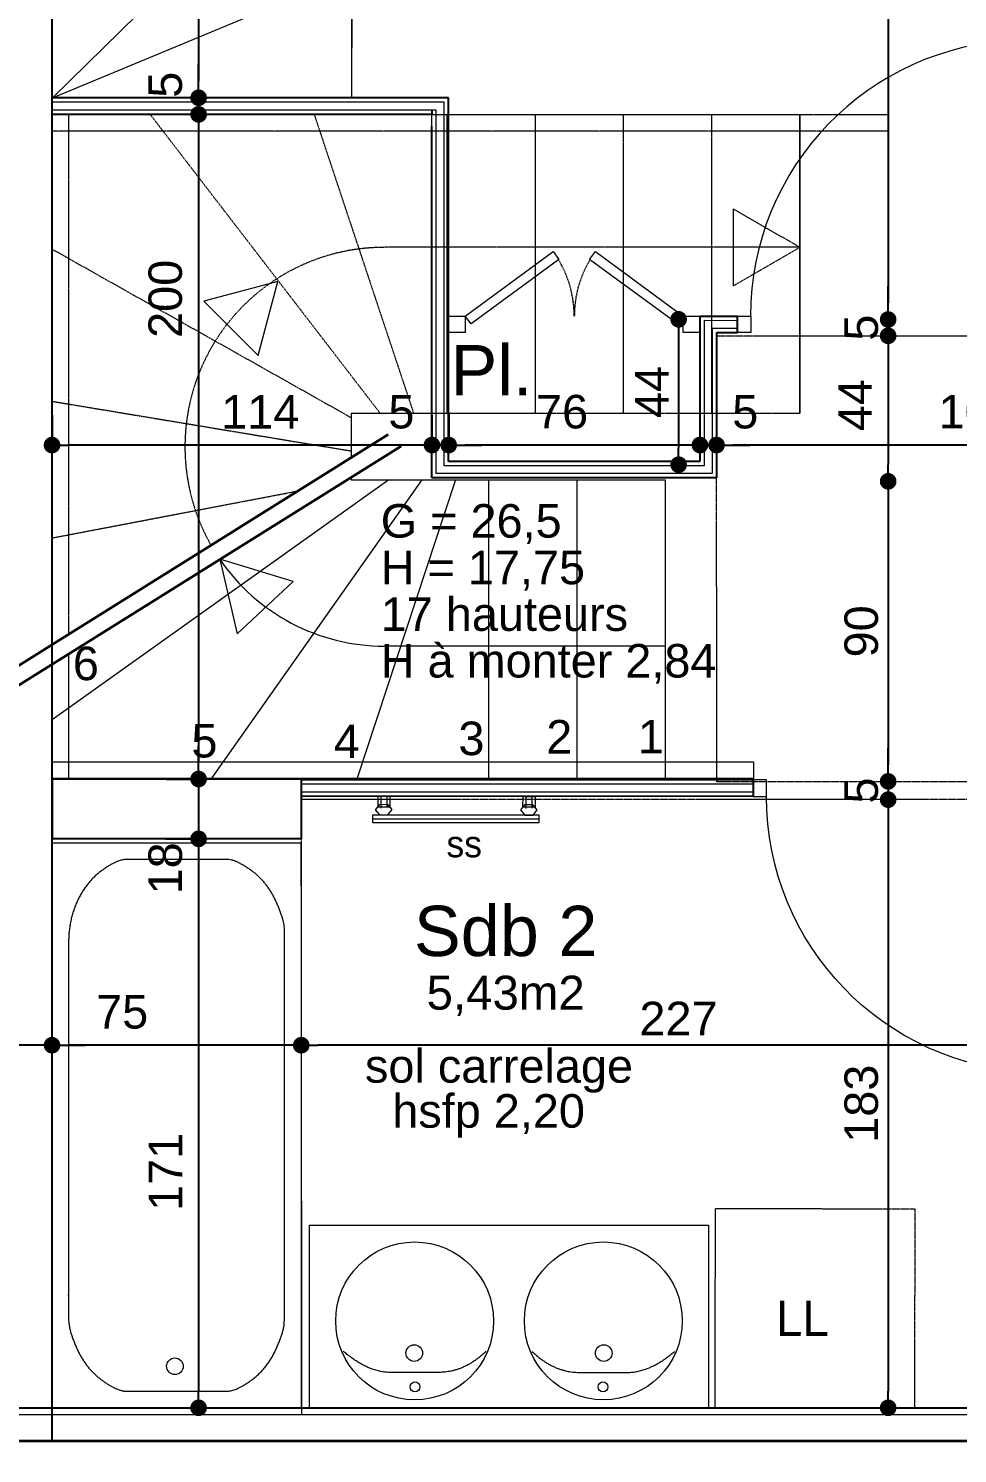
# Model space of a CAD drawing. Header units: centimetres. Extents: x 16433 to 114398, y -50094 to -12305.
# Drawn here: x 49904.2 to 50183.7, y -32035.8 to -31607 of the extents above; entities that cross this region are included whole.
import ezdxf

# ---------------------------------------------------------------- set-up
doc = ezdxf.new("R2010")
doc.units = ezdxf.units.CM
doc.header["$LTSCALE"] = 0.5
for name, pattern in [('Style de ligne -1', [0.41664, 0.20828, -0.20836]), ('Style de ligne -2', [0.694425, 0.48607, -0.208355]), ('Style de ligne -5', [0.20828, 0.069425, -0.138855])]:
    doc.linetypes.add(name, pattern=pattern)
doc.layers.get('0').update_dxf_attribs({"linetype": 'CONTINUOUS'})
doc.layers.get('DEFPOINTS').update_dxf_attribs({"linetype": 'CONTINUOUS'})
doc.layers.add('3-BAT C-Niveau-3', color=7, linetype='CONTINUOUS')
doc.styles.add('Futura Book', font='')
doc.styles.add('Geneva', font='')
doc.styles.add('Helvetica', font='')
doc.styles.get('Futura Book').set_extended_font_data('Futura Book')
doc.styles.get('Geneva').set_extended_font_data('Geneva')
doc.styles.get('Helvetica').set_extended_font_data('Helvetica')
doc.dimstyles.new('IS', dxfattribs={"dimtxt": 10.08724, "dimasz": 5.007446, "dimexe": 2, "dimexo": 10, "dimgap": 3, "dimtad": 1, "dimdec": 1, "dimtxsty": 'Helvetica', "dimblk": 'DOT', "dimblk1": 'DOT', "dimblk2": 'DOT', "dimcen": 0, "dimdle": 10, "dimazin": 0, "dimtfac": 0.8, "dimtdec": 1, "dimtix": 1, "dimtmove": 0, "dimatfit": 0, "dimldrblk": 'VW_FILLEDARROW-1', "dimfxl": 10, "dimfxlon": 1, "dimfrac": 2, "dimtolj": 1, "dimarcsym": 0})

# ---------------------------------------------------------------- blocks, each defined once
blk = doc.blocks.new('Baignoire 175x75')
at = {"color": 7, "linetype": 'Continuous', "lineweight": 18, "flags": 128}
blk.add_lwpolyline([(0, 0), (170, 0), (170, -75), (0, -75)], close=True, dxfattribs=at)
at = {"color": 7, "linetype": 'Continuous', "lineweight": 18}
blk.add_ellipse((12.5, -37), major_axis=(2.5, 0), ratio=1, dxfattribs=at)
blk.add_open_spline([(140.1, -5), (146.77, -5), (152.55, -7.67), (158.33, -10.35), (161.66, -14.98), (165, -19.6), (165, -22.28), (165, -29.89), (165, -37.5), (165, -45.11), (165, -52.72), (165, -55.4), (161.66, -60.02), (158.33, -64.65), (152.55, -67.33), (146.77, -70), (143.44, -70), (114.22, -70), (85, -70), (55.78, -70), (26.56, -70), (23.23, -70), (17.45, -67.33), (11.67, -64.65), (8.34, -60.02), (5, -55.4), (5, -52.72), (5, -45.11), (5, -37.5), (5, -29.89), (5, -22.28), (5, -19.6), (8.34, -14.98), (11.67, -10.35), (17.45, -7.67), (23.23, -5), (26.56, -5), (83.33, -5), (140.1, -5)], degree=2, knots=[0, 0, 0, 0.017264, 0.017264, 0.034528, 0.034528, 0.051791, 0.051791, 0.100954, 0.100954, 0.150116, 0.150116, 0.16738, 0.16738, 0.184644, 0.184644, 0.201908, 0.201908, 0.353112, 0.353112, 0.504316, 0.504316, 0.52158, 0.52158, 0.538843, 0.538843, 0.556107, 0.556107, 0.60527, 0.60527, 0.654432, 0.654432, 0.671696, 0.671696, 0.68896, 0.68896, 0.706224, 0.706224, 1, 1, 1], dxfattribs=at)
blk = doc.blocks.new('Sol carrelage')
at = {"color": 7, "insert": (0, -0.78), "char_height": 10.0872, "width": 104.0427, "attachment_point": 2, "line_spacing_factor": 0.834288, "style": 'Helvetica'}
blk.add_mtext('\\pt41.872,83.623;sol carrelage', dxfattribs=at)
blk = doc.blocks.new('hsfp 2.20')
at = {"color": 7, "insert": (0, -0.78), "char_height": 10.0872, "attachment_point": 2, "line_spacing_factor": 0.834288, "style": 'Helvetica'}
blk.add_mtext('\\pt41.872;hsfp 2,20', dxfattribs=at)
blk = doc.blocks.new('Groupe-9-1')
at = {"color": 7, "linetype": 'Continuous', "lineweight": 35}
for p, q in [((17172.45, -46216.26), (17273.74, -46325.9)), ((17271.07, -46330.37), (17170.72, -46221.75))]:
    blk.add_line(p, q, dxfattribs=at)
at = {"color": 7, "linetype": 'Style de ligne -5', "lineweight": 5}
for p, q in [((17309.77, -46216.14), (17276.69, -46314.01)), ((17264.76, -46224.67), (17266.83, -46315.87)), ((17224.35, -46232.32), (17252.02, -46302.39)), ((17279.54, -46322.43), (17355.08, -46237.63)), ((17364.26, -46286.11), (17281.4, -46332.28)), ((17352.15, -46437.12), (17328.89, -46314.3)), ((17283.27, -46342.14), (17371.7, -46325.4)), ((17376.64, -46351.47), (17288.21, -46368.21)), ((17293.14, -46394.28), (17381.57, -46377.54)), ((17386.51, -46403.6), (17298.08, -46420.35)), ((17303.02, -46446.42), (17391.45, -46429.67))]:
    blk.add_line(p, q, dxfattribs=at)
at = {"color": 7, "linetype": 'Continuous', "lineweight": 5}
for p, q in [((17260.36, -46328.64), (17170.6, -46242.5)), ((17161.99, -46292.89), (17262.22, -46338.49)), ((17264.09, -46348.35), (17170.14, -46335.92)), ((17226.71, -46419.65), (17210.98, -46336.63)), ((17177.53, -46374.96), (17265.96, -46358.21)), ((17270.9, -46384.28), (17182.47, -46401.03))]:
    blk.add_line(p, q, dxfattribs=at)
at = {"color": 7, "linetype": 'Style de ligne -5', "lineweight": 5, "flags": 128}
for points in [[(17192.81, -46238.29), (17349.58, -46208.6), (17391.45, -46429.67), (17303.02, -46446.42), (17277.9, -46313.78), (17264.83, -46316.25)], [(17192.81, -46238.29), (17349.58, -46208.6), (17350.51, -46213.52), (17196.81, -46242.62)]]:
    blk.add_lwpolyline(points, dxfattribs=at)
for points in [[(17391.47, -46456.64), (17344.67, -46209.53), (17349.58, -46208.6), (17396.38, -46455.71)], [(17359.77, -46415.32), (17337.08, -46419.62), (17352.15, -46437.12)]]:
    blk.add_lwpolyline(points, close=True, dxfattribs=at)
at = {"color": 7, "linetype": 'Continuous', "lineweight": 5, "flags": 128}
for points in [[(17259.04, -46317.35), (17258.25, -46317.5), (17275.83, -46410.35), (17187.4, -46427.1), (17153.07, -46245.82), (17187.01, -46239.39)], [(17191.01, -46243.72), (17154, -46250.73), (17153.07, -46245.82), (17187.01, -46239.39)]]:
    blk.add_lwpolyline(points, dxfattribs=at)
for points in [[(17158.19, -46244.89), (17197.45, -46452.21), (17192.54, -46453.14), (17153.28, -46245.82)], [(17206.33, -46292.47), (17225, -46306.07), (17227.44, -46283.1)]]:
    blk.add_lwpolyline(points, close=True, dxfattribs=at)
at = {"color": 7, "linetype": 'Style de ligne -5', "lineweight": 5}
blk.add_arc((17269.93, -46325.46), 60, 10.7236, 130.3529, dxfattribs=at)
at = {"color": 7, "linetype": 'Continuous', "lineweight": 5}
blk.add_arc((17269.93, -46325.46), 60, 135.087, 190.7236, dxfattribs=at)
blk = doc.blocks.new('PORTE 83_204')
at = {"color": 7, "linetype": 'Continuous', "lineweight": 13, "flags": 128}
for points in [[(38.5, 2.5), (38.5, 85.5), (42.5, 85.5), (42.5, 2.5)], [(-45.5, 2.5), (-41.5, 2.5), (-41.5, -2.5), (-45.5, -2.5)], [(41.5, 2.5), (45.5, 2.5), (45.5, -2.5), (41.5, -2.5)]]:
    blk.add_lwpolyline(points, close=True, dxfattribs=at)
at = {"color": 7, "linetype": 'Continuous', "lineweight": 5}
blk.add_arc((41.5, 2.5), 83.05, 92.0697, 180, dxfattribs=at)
at = {"color": 7, "insert": (28.91, 14.76), "char_height": 7.55165, "width": 66.7422, "attachment_point": 1, "rotation": 90, "line_spacing_factor": 0.962448, "style": 'Futura Book'}
blk.add_mtext('\\pt10.172,20.344,30.516,40.688,50.86,61.032,71.205,81.407,91.526,101.72,111.92,122.03,132.23,142.42,152.62,162.74,172.93,183.13,193.25,203.44,213.64,223.76;PP 83*204', dxfattribs=at)
blk = doc.blocks.new('Groupe-10-1')
at = {"color": 7, "linetype": 'Continuous', "lineweight": 9}
for p, q in [((17159.27, -46342.89), (17168.57, -46392.02)), ((17166.38, -46344.05), (17162.86, -46344.71)), ((17166.7, -46345.76), (17163.6, -46346.35)), ((17174.49, -46386.9), (17170.91, -46387.58)), ((17174.82, -46388.62), (17171.37, -46389.27))]:
    blk.add_line(p, q, dxfattribs=at)
at = {"color": 7, "linetype": 'Continuous', "lineweight": 9, "flags": 128}
for points in [[(17160.47, -46342.66), (17169.78, -46391.79), (17167.36, -46392.24), (17158.06, -46343.12)], [(17162.06, -46343.1), (17160.8, -46344.66), (17161.3, -46347.15), (17163.06, -46348.08), (17164.32, -46346.52), (17163.82, -46344.02)], [(17166.22, -46343.19), (17166.88, -46346.7), (17163.69, -46347.3), (17163.03, -46343.79)], [(17171.14, -46391.02), (17172.41, -46389.46), (17171.91, -46386.96), (17170.15, -46386.03), (17168.88, -46387.6), (17169.38, -46390.09)], [(17174.33, -46386.04), (17175.01, -46389.63), (17171.77, -46390.24), (17171.1, -46386.65)]]:
    blk.add_lwpolyline(points, close=True, dxfattribs=at)
at = {"color": 7, "insert": (17160.87, -46370.58), "char_height": 7.9926, "width": 24.9991, "attachment_point": 2, "rotation": 280.6809, "line_spacing_factor": 1.060906, "style": 'Geneva'}
blk.add_mtext('\\pt6.3326,12.668;ss', dxfattribs=at)
blk = doc.blocks.new('Groupe-11-1')
at = {"color": 7, "linetype": 'Continuous', "lineweight": 13, "flags": 128}
for points in [[(17312.18, -46337.14), (17313.11, -46342.05), (17308.2, -46342.98), (17307.27, -46338.07)], [(17313.11, -46342.05), (17337.09, -46364.44), (17335.06, -46366.61), (17311.08, -46344.23)], [(17322.64, -46405.27), (17336.77, -46375.67), (17339.46, -46376.95), (17325.32, -46406.55)], [(17321.34, -46412.39), (17320.41, -46407.48), (17325.32, -46406.55), (17326.25, -46411.46)]]:
    blk.add_lwpolyline(points, close=True, dxfattribs=at)
at = {"color": 7, "linetype": 'Style de ligne -2', "lineweight": 5}
for centre, start, end in [((17313.11, -46342.05), 280.72, 311.77), ((17325.32, -46406.55), 69.6725, 100.72)]:
    blk.add_arc(centre, 32.8, start, end, dxfattribs=at)
blk = doc.blocks.new('Groupe-12-1')
at = {"color": 7, "linetype": 'Continuous', "lineweight": 13}
for p, q in [((17354.52, -46207.81), (17408.07, -46289.31)), ((17354.52, -46207.81), (17436.51, -46264.85)), ((17408.07, -46289.31), (17436.56, -46264.8)), ((17408.07, -46289.31), (17371.13, -46296.26))]:
    blk.add_line(p, q, dxfattribs=at)
at = {"color": 7, "linetype": 'Continuous', "lineweight": 13, "flags": 128}
blk.add_lwpolyline([(17541.2, -46172.46), (17557.95, -46260.89), (17371.27, -46296.24), (17354.52, -46207.81)], close=True, dxfattribs=at)
blk = doc.blocks.new('Groupe-13-1')
at = {"color": 7, "linetype": 'Continuous', "lineweight": 18, "flags": 128}
blk.add_lwpolyline([(17003.92, -46475.08), (16981.59, -46357.18), (17035.63, -46346.95), (17057.96, -46464.85)], close=True, dxfattribs=at)
at = {"color": 7, "linetype": 'Continuous', "lineweight": 5}
for centre, major_axis in [((17013.16, -46383.37), (-23.34, -4.42)), ((17003.64, -46385.06), (0.47, -2.46)), ((16993.68, -46387.17), (0.28, -1.47)), ((17023.73, -46439.16), (-23.34, -4.42)), ((17014.25, -46441.07), (-0.47, 2.46)), ((17004.2, -46442.76), (-0.28, 1.47))]:
    blk.add_ellipse(centre, major_axis=major_axis, ratio=1, dxfattribs=at)
for points in [[(17008.17, -46406.17), (17000.77, -46400.99), (16999.27, -46393.33), (16997.77, -46385.68), (16996.56, -46379.04), (16995.36, -46372.39), (17000.18, -46363.98)], [(17010.74, -46419.77), (17005.76, -46427.3), (17007.16, -46434.97), (17008.56, -46442.65), (17009.87, -46449.27), (17011.17, -46455.89), (17018.73, -46461.96)]]:
    blk.add_open_spline(points, degree=2, knots=[0, 0, 0, 0.333333, 0.333333, 0.666667, 0.666667, 1, 1, 1], dxfattribs=at)
blk = doc.blocks.new('Groupe-14-1')
at = {"color": 7, "linetype": 'Continuous', "lineweight": 5}
for p, q in [((17375.18, -46323.89), (17353.22, -46207.92)), ((17375.18, -46323.89), (17353.22, -46207.92)), ((17370.86, -46320.94), (17349.58, -46208.6)), ((17372.37, -46321.98), (17350.86, -46208.36)), ((17372.37, -46321.98), (17350.86, -46208.36)), ((17187.23, -46454.14), (17161.91, -46320.48)), ((17188.5, -46453.9), (17163.19, -46320.23)), ((17188.5, -46453.9), (17163.19, -46320.23)), ((17190.86, -46453.45), (17165.55, -46319.79)), ((17190.86, -46453.45), (17165.55, -46319.79)), ((17263.36, -46341.3), (17370.86, -46320.94)), ((17264.88, -46342.33), (17372.37, -46321.98)), ((17264.88, -46342.33), (17372.37, -46321.98)), ((17267.68, -46344.25), (17375.18, -46323.89)), ((17267.68, -46344.25), (17375.18, -46323.89)), ((17279.29, -46425.44), (17263.36, -46341.3)), ((17280.33, -46423.92), (17264.88, -46342.33)), ((17280.33, -46423.92), (17264.88, -46342.33)), ((17282.24, -46421.12), (17267.68, -46344.25)), ((17282.24, -46421.12), (17267.68, -46344.25)), ((17325.22, -46412.98), (17282.24, -46421.12)), ((17325.22, -46412.98), (17282.24, -46421.12)), ((17325.22, -46412.98), (17327.07, -46422.77)), ((17325.22, -46412.98), (17327.07, -46422.77)), ((17326.25, -46411.46), (17328.34, -46422.53)), ((17322.27, -46417.3), (17279.29, -46425.44)), ((17323.3, -46415.78), (17280.33, -46423.92)), ((17323.3, -46415.78), (17280.33, -46423.92)), ((17323.3, -46415.78), (17324.71, -46423.22)), ((17323.3, -46415.78), (17324.71, -46423.22))]:
    blk.add_line(p, q, dxfattribs=at)
at = {"color": 7, "linetype": 'Continuous', "lineweight": 25}
for p, q in [((17376.7, -46324.92), (17354.49, -46207.67)), ((17370.86, -46320.94), (17349.58, -46208.6)), ((17153.07, -46245.82), (17135.39, -46249.17)), ((17167.03, -46319.51), (17153.07, -46245.82)), ((17167.03, -46319.51), (17153.07, -46245.82)), ((17149.34, -46322.86), (17135.39, -46249.17)), ((17149.34, -46322.86), (17135.39, -46249.17)), ((17167.03, -46319.51), (17149.34, -46322.86)), ((17166.83, -46319.55), (17161.91, -46320.48)), ((17192.14, -46453.21), (17166.83, -46319.55)), ((17187.23, -46454.14), (17161.91, -46320.48)), ((17263.36, -46341.3), (17367.42, -46321.59)), ((17372.33, -46320.66), (17370.86, -46320.94)), ((17269.2, -46345.28), (17376.7, -46324.92)), ((17279.29, -46425.44), (17263.36, -46341.3)), ((17283.28, -46419.6), (17269.2, -46345.28)), ((17326.25, -46411.46), (17283.28, -46419.6)), ((17326.25, -46411.46), (17328.34, -46422.53)), ((17322.27, -46417.3), (17279.29, -46425.44)), ((17322.27, -46417.3), (17323.43, -46423.46)), ((17323.43, -46423.46), (17328.34, -46422.53)), ((17192.14, -46453.21), (17187.23, -46454.14))]:
    blk.add_line(p, q, dxfattribs=at)
at = {"color": 7, "linetype": 'Continuous', "lineweight": 13, "flags": 128}
blk.add_lwpolyline([(17289.83, -46283.03), (17312.85, -46284.75), (17302.83, -46263.95)], close=True, dxfattribs=at)
at = {"color": 7, "linetype": 'Style de ligne -1', "lineweight": 13, "flags": 128}
blk.add_lwpolyline([(17074.3, -46525), (17015.32, -46536.03), (17004.3, -46477.05), (17063.27, -46466.03)], close=True, dxfattribs=at)
at = {"color": 7}
for name in ['Groupe-12-1', 'Groupe-9-1', 'Groupe-11-1', 'Groupe-10-1', 'Groupe-13-1']:
    blk.add_blockref(name, (0, 0), dxfattribs=at)
for name, p, rotation in [('Baignoire 175x75', (16967.17, -46281.02), 10.72359474379272), ('Sol carrelage', (17099, -46392.96), 280.7235947438887), ('hsfp 2.20', (17085.12, -46392.4), 280.7235947438887), ('PORTE 83_204', (17334.33, -46467.71), 280.6937189372402)]:
    blk.add_blockref(name, p, dxfattribs=dict(at, rotation=rotation))
at = {"color": 7, "xscale": -1, "rotation": 100.7235947438883}
blk.add_blockref('PORTE 83_204', (17198.15, -46498.38), dxfattribs=at)
at = {"color": 7}
for s, insert, char_height, attachment_point, rotation, line_spacing_factor, style in [('\\pt9.7059;6\\P', (17193.38, -46244.57), 10.0872, 1, 280.7236, 0.834288, 'Helvetica'), ('\\pt9.7059;5\\P', (17177.17, -46283.95), 10.0872, 1, 280.7236, 0.834288, 'Helvetica'), ('4\\P', (17184.94, -46326.09), 10.09, 1, 280.7236, 0.834288, 'Helvetica'), ('\\pt38.084;Sdb 2\\P{\\H0.6752x;5,43m2}\\P', (17141, -46387.04), 15.1309, 2, 280.7236, 0.834288, 'Helvetica'), ('3\\P', (17192.81, -46362.77), 10.09, 1, 280.7236, 0.834288, 'Helvetica'), ('2\\P', (17198.21, -46388.63), 10.09, 1, 280.7236, 0.834288, 'Helvetica'), ('\\pt19.097;LL', (17040.9, -46496.89), 10.657, 2, 280.6809, 1.060906, 'Geneva')]:
    blk.add_mtext(s, dxfattribs=dict(at, insert=insert, char_height=char_height, attachment_point=attachment_point, rotation=rotation, line_spacing_factor=line_spacing_factor, style=style))
at = {"color": 7, "rotation": 280.7236, "line_spacing_factor": 0.834288, "style": 'Helvetica'}
for s, insert, char_height, width, attachment_point in [('\\pt38.079,76.239;G = 26,5\\PH = 17,75\\P17 hauteurs\\PH à monter 2,84\\P', (17252.76, -46327.61), 10.0872, 139.5882, 1), ('\\pt38.084,75.851;Pl.\\P', (17305.98, -46351.43), 15.1309, 24.7013, 2), ('\\pt38.079,75.997;1\\P', (17203.35, -46415.73), 10.0872, 7.8479, 1)]:
    blk.add_mtext(s, dxfattribs=dict(at, insert=insert, char_height=char_height, width=width, attachment_point=attachment_point))
blk = doc.blocks.new('_DOT')
at = {"color": 0, "linetype": 'ByBlock', "lineweight": -2}
blk.add_line((-0.5, 0), (-1, 0), dxfattribs=at)
at = {"color": 0, "linetype": 'ByBlock', "const_width": 0.5}
blk.add_lwpolyline([(-0.25, 0, 1), (0.25, 0, 1)], format="xyb", close=True, dxfattribs=at)
blk = doc.blocks.new('*D1714')
at = {"layer": '3-BAT C-Niveau-3', "color": 0, "linetype": 'Continuous', "lineweight": -2, "transparency": 16777216}
for p, q in [((49888.25, -31912.98), (49883.24, -31912.98)), ((49911.26, -31912.98), (49893.26, -31912.98)), ((49916.27, -31912.98), (49921.27, -31912.98))]:
    blk.add_line(p, q, dxfattribs=at)
at = {"layer": 'DEFPOINTS', "color": 0, "linetype": 'Continuous', "transparency": 16777216}
for p in [(49911.26, -31866.65), (49893.26, -31912.98), (49893.26, -31928.38)]:
    blk.add_point(p, dxfattribs=at)
at = {"layer": '3-BAT C-Niveau-3', "color": 0, "linetype": 'Continuous', "lineweight": -2, "transparency": 16777216, "xscale": 5.007446289062499, "yscale": 5.007446289062499, "zscale": 5.007446289062499}
blk.add_blockref('_DOT', (49893.26, -31912.98), dxfattribs=at)
at = {"layer": '3-BAT C-Niveau-3', "color": 0, "linetype": 'Continuous', "lineweight": -2, "transparency": 16777216, "xscale": 5.007446289062499, "yscale": 5.007446289062499, "zscale": 5.007446289062499, "rotation": 180}
blk.add_blockref('_DOT', (49911.26, -31912.98), dxfattribs=at)
at = {"layer": '3-BAT C-Niveau-3', "color": 0, "linetype": 'Continuous', "lineweight": 5, "transparency": 16777216, "insert": (49877.19, -31902.99), "char_height": 10.087, "attachment_point": 5, "style": 'Helvetica'}
blk.add_mtext('\\A1;18', dxfattribs=at)
blk = doc.blocks.new('VW_FILLEDARROW-1')
at = {"color": 0, "linetype": 'Continuous', "lineweight": 5, "flags": 128}
blk.add_lwpolyline([(-1.997, 0.535), (0, 0), (-1.997, -0.535)], close=True, dxfattribs=at)
blk = doc.blocks.new('*D1715')
at = {"layer": '3-BAT C-Niveau-3', "color": 0, "linetype": 'Continuous', "lineweight": -2, "transparency": 16777216}
blk.add_line((49981.25, -31912.98), (49916.27, -31912.98), dxfattribs=at)
at = {"layer": 'DEFPOINTS', "color": 0, "linetype": 'Continuous', "transparency": 16777216}
for p in [(49986.26, -31852.09), (49911.26, -31866.65), (49911.26, -31912.98)]:
    blk.add_point(p, dxfattribs=at)
at = {"layer": '3-BAT C-Niveau-3', "color": 0, "linetype": 'Continuous', "lineweight": -2, "transparency": 16777216, "xscale": 5.007446289062499, "yscale": 5.007446289062499, "zscale": 5.007446289062499, "rotation": 180}
blk.add_blockref('_DOT', (49911.26, -31912.98), dxfattribs=at)
at = {"layer": '3-BAT C-Niveau-3', "color": 0, "linetype": 'Continuous', "lineweight": -2, "transparency": 16777216, "xscale": 5.007446289062499, "yscale": 5.007446289062499, "zscale": 5.007446289062499}
blk.add_blockref('_DOT', (49986.26, -31912.98), dxfattribs=at)
at = {"layer": '3-BAT C-Niveau-3', "color": 0, "linetype": 'Continuous', "lineweight": 5, "transparency": 16777216, "insert": (49932.37, -31902.99), "char_height": 10.087, "attachment_point": 5, "style": 'Helvetica'}
blk.add_mtext('\\A1;75', dxfattribs=at)
blk = doc.blocks.new('*D1716')
at = {"layer": '3-BAT C-Niveau-3', "color": 0, "linetype": 'Continuous', "lineweight": -2, "transparency": 16777216}
blk.add_line((50208.29, -31912.98), (49991.27, -31912.98), dxfattribs=at)
at = {"layer": 'DEFPOINTS', "color": 0, "linetype": 'Continuous', "transparency": 16777216}
for p in [(49986.26, -31852.09), (50213.3, -31882.23), (49986.26, -31912.98)]:
    blk.add_point(p, dxfattribs=at)
at = {"layer": '3-BAT C-Niveau-3', "color": 0, "linetype": 'Continuous', "lineweight": -2, "transparency": 16777216, "xscale": 5.007446289062499, "yscale": 5.007446289062499, "zscale": 5.007446289062499, "rotation": 180}
blk.add_blockref('_DOT', (49986.26, -31912.98), dxfattribs=at)
at = {"layer": '3-BAT C-Niveau-3', "color": 0, "linetype": 'Continuous', "lineweight": -2, "transparency": 16777216, "xscale": 5.007446289062499, "yscale": 5.007446289062499, "zscale": 5.007446289062499}
blk.add_blockref('_DOT', (50213.3, -31912.98), dxfattribs=at)
at = {"layer": '3-BAT C-Niveau-3', "color": 0, "linetype": 'Continuous', "lineweight": 5, "transparency": 16777216, "insert": (50099.78, -31904.94), "char_height": 10.087, "attachment_point": 5, "style": 'Helvetica'}
blk.add_mtext('\\A1;227', dxfattribs=at)
blk = doc.blocks.new('*D1722')
at = {"layer": '3-BAT C-Niveau-3', "color": 0, "linetype": 'Continuous', "lineweight": -2, "transparency": 16777216}
blk.add_line((50162.87, -31844.1), (50162.87, -32017.08), dxfattribs=at)
at = {"layer": 'DEFPOINTS', "color": 0, "linetype": 'Continuous', "transparency": 16777216}
for p in [(50178.22, -31839.09), (50141.22, -32022.09), (50162.87, -32022.09)]:
    blk.add_point(p, dxfattribs=at)
at = {"layer": '3-BAT C-Niveau-3', "color": 0, "linetype": 'Continuous', "lineweight": -2, "transparency": 16777216, "xscale": 5.007446289062499, "yscale": 5.007446289062499, "zscale": 5.007446289062499}
for p, rotation in [((50162.87, -31839.09), 90), ((50162.87, -32022.09), 270)]:
    blk.add_blockref('_DOT', p, dxfattribs=dict(at, rotation=rotation))
at = {"layer": '3-BAT C-Niveau-3', "color": 0, "linetype": 'Continuous', "lineweight": 5, "transparency": 16777216, "insert": (50154.83, -31930.59), "char_height": 10.087, "attachment_point": 5, "rotation": 90, "style": 'Helvetica'}
blk.add_mtext('\\A1;183', dxfattribs=at)
blk = doc.blocks.new('*D1723')
at = {"layer": '3-BAT C-Niveau-3', "color": 0, "linetype": 'Continuous', "lineweight": -2, "transparency": 16777216}
for p, q in [((50162.87, -31828.59), (50162.87, -31823.58)), ((50162.87, -31833.59), (50162.87, -31839.09)), ((50162.87, -31844.1), (50162.87, -31849.1))]:
    blk.add_line(p, q, dxfattribs=at)
at = {"layer": 'DEFPOINTS', "color": 0, "linetype": 'Continuous', "transparency": 16777216}
for p in [(50156.72, -31833.59), (50162.87, -31839.09), (50178.22, -31839.09)]:
    blk.add_point(p, dxfattribs=at)
at = {"layer": '3-BAT C-Niveau-3', "color": 0, "linetype": 'Continuous', "lineweight": -2, "transparency": 16777216, "xscale": 5.007446289062499, "yscale": 5.007446289062499, "zscale": 5.007446289062499}
for p, rotation in [((50162.87, -31833.59), 270), ((50162.87, -31839.09), 90)]:
    blk.add_blockref('_DOT', p, dxfattribs=dict(at, rotation=rotation))
at = {"layer": '3-BAT C-Niveau-3', "color": 0, "linetype": 'Continuous', "lineweight": 5, "transparency": 16777216, "insert": (50154.83, -31836.34), "char_height": 10.087, "attachment_point": 5, "rotation": 90, "style": 'Helvetica'}
blk.add_mtext('\\A1;5', dxfattribs=at)
blk = doc.blocks.new('*D1724')
at = {"layer": '3-BAT C-Niveau-3', "color": 0, "linetype": 'Continuous', "lineweight": -2, "transparency": 16777216}
blk.add_line((50162.87, -31748.3), (50162.87, -31828.59), dxfattribs=at)
at = {"layer": 'DEFPOINTS', "color": 0, "linetype": 'Continuous', "transparency": 16777216}
for p in [(50111.23, -31743.29), (50156.72, -31833.59), (50162.87, -31833.59)]:
    blk.add_point(p, dxfattribs=at)
at = {"layer": '3-BAT C-Niveau-3', "color": 0, "linetype": 'Continuous', "lineweight": -2, "transparency": 16777216, "xscale": 5.007446289062499, "yscale": 5.007446289062499, "zscale": 5.007446289062499}
for p, rotation in [((50162.87, -31743.29), 90), ((50162.87, -31833.59), 270)]:
    blk.add_blockref('_DOT', p, dxfattribs=dict(at, rotation=rotation))
at = {"layer": '3-BAT C-Niveau-3', "color": 0, "linetype": 'Continuous', "lineweight": 5, "transparency": 16777216, "insert": (50154.83, -31788.44), "char_height": 10.087, "attachment_point": 5, "rotation": 90, "style": 'Helvetica'}
blk.add_mtext('\\A1;90', dxfattribs=at)
blk = doc.blocks.new('*D1725')
at = {"layer": '3-BAT C-Niveau-3', "color": 0, "linetype": 'Continuous', "lineweight": -2, "transparency": 16777216}
blk.add_line((50162.87, -31704.51), (50162.87, -31738.28), dxfattribs=at)
at = {"layer": 'DEFPOINTS', "color": 0, "linetype": 'Continuous', "transparency": 16777216}
for p in [(50175.22, -31699.5), (50111.23, -31743.29), (50162.87, -31743.29)]:
    blk.add_point(p, dxfattribs=at)
at = {"layer": '3-BAT C-Niveau-3', "color": 0, "linetype": 'Continuous', "lineweight": -2, "transparency": 16777216, "xscale": 5.007446289062499, "yscale": 5.007446289062499, "zscale": 5.007446289062499}
for p, rotation in [((50162.87, -31699.5), 90), ((50162.87, -31743.29), 270)]:
    blk.add_blockref('_DOT', p, dxfattribs=dict(at, rotation=rotation))
at = {"layer": '3-BAT C-Niveau-3', "color": 0, "linetype": 'Continuous', "lineweight": 5, "transparency": 16777216, "insert": (50152.89, -31720.38), "char_height": 10.087, "attachment_point": 5, "rotation": 90, "style": 'Helvetica'}
blk.add_mtext('\\A1;44', dxfattribs=at)
blk = doc.blocks.new('*D1726')
at = {"layer": '3-BAT C-Niveau-3', "color": 0, "linetype": 'Continuous', "lineweight": -2, "transparency": 16777216}
for p, q in [((50162.87, -31689.59), (50162.87, -31684.59)), ((50162.87, -31694.6), (50162.87, -31699.5)), ((50162.87, -31704.51), (50162.87, -31709.51))]:
    blk.add_line(p, q, dxfattribs=at)
at = {"layer": 'DEFPOINTS', "color": 0, "linetype": 'Continuous', "transparency": 16777216}
for p in [(50205.5, -31694.6), (50162.87, -31699.5), (50175.22, -31699.5)]:
    blk.add_point(p, dxfattribs=at)
at = {"layer": '3-BAT C-Niveau-3', "color": 0, "linetype": 'Continuous', "lineweight": -2, "transparency": 16777216, "xscale": 5.007446289062499, "yscale": 5.007446289062499, "zscale": 5.007446289062499}
for p, rotation in [((50162.87, -31694.6), 270), ((50162.87, -31699.5), 90)]:
    blk.add_blockref('_DOT', p, dxfattribs=dict(at, rotation=rotation))
at = {"layer": '3-BAT C-Niveau-3', "color": 0, "linetype": 'Continuous', "lineweight": 5, "transparency": 16777216, "insert": (50154.83, -31697.05), "char_height": 10.087, "attachment_point": 5, "rotation": 90, "style": 'Helvetica'}
blk.add_mtext('\\A1;5', dxfattribs=at)
blk = doc.blocks.new('*D1727')
at = {"layer": '3-BAT C-Niveau-3', "color": 0, "linetype": 'Continuous', "lineweight": -2, "transparency": 16777216}
blk.add_line((50162.87, -31385.36), (50162.87, -31689.59), dxfattribs=at)
at = {"layer": 'DEFPOINTS', "color": 0, "linetype": 'Continuous', "transparency": 16777216}
for p in [(50184.37, -31380.35), (50162.87, -31694.6), (50205.5, -31694.6)]:
    blk.add_point(p, dxfattribs=at)
at = {"layer": '3-BAT C-Niveau-3', "color": 0, "linetype": 'Continuous', "lineweight": -2, "transparency": 16777216, "xscale": 5.007446289062499, "yscale": 5.007446289062499, "zscale": 5.007446289062499}
for p, rotation in [((50162.87, -31380.35), 90), ((50162.87, -31694.6), 270)]:
    blk.add_blockref('_DOT', p, dxfattribs=dict(at, rotation=rotation))
at = {"layer": '3-BAT C-Niveau-3', "color": 0, "linetype": 'Continuous', "lineweight": 5, "transparency": 16777216, "insert": (50154.83, -31537.47), "char_height": 10.087, "attachment_point": 5, "rotation": 90, "style": 'Helvetica'}
blk.add_mtext('\\A1;314', dxfattribs=at)
blk = doc.blocks.new('*D1761')
at = {"layer": '3-BAT C-Niveau-3', "color": 0, "linetype": 'Continuous', "lineweight": -2, "transparency": 16777216}
blk.add_line((50099.82, -31699.56), (50099.82, -31733.28), dxfattribs=at)
at = {"layer": 'DEFPOINTS', "color": 0, "linetype": 'Continuous', "transparency": 16777216}
for p in [(50106.53, -31694.55), (50099.82, -31738.29), (50103.52, -31738.29)]:
    blk.add_point(p, dxfattribs=at)
at = {"layer": '3-BAT C-Niveau-3', "color": 0, "linetype": 'Continuous', "lineweight": -2, "transparency": 16777216, "xscale": 5.007446289062499, "yscale": 5.007446289062499, "zscale": 5.007446289062499}
for p, rotation in [((50099.82, -31694.55), 90), ((50099.82, -31738.29), 270)]:
    blk.add_blockref('_DOT', p, dxfattribs=dict(at, rotation=rotation))
at = {"layer": '3-BAT C-Niveau-3', "color": 0, "linetype": 'Continuous', "lineweight": 5, "transparency": 16777216, "insert": (50091.77, -31716.42), "char_height": 10.087, "attachment_point": 5, "rotation": 90, "style": 'Helvetica'}
blk.add_mtext('\\A1;44', dxfattribs=at)
blk = doc.blocks.new('*D1762')
at = {"layer": '3-BAT C-Niveau-3', "color": 0, "linetype": 'Continuous', "lineweight": -2, "transparency": 16777216}
for p, q in [((49945.37, -31850.88), (49957.37, -31850.88)), ((49955.37, -31855.89), (49955.37, -32017.08)), ((49947.37, -32022.09), (49957.37, -32022.09))]:
    blk.add_line(p, q, dxfattribs=at)
at = {"layer": 'DEFPOINTS', "color": 0, "linetype": 'Continuous', "transparency": 16777216}
for p in [(49934.86, -31850.88), (49937.37, -32022.09), (49955.37, -32022.09)]:
    blk.add_point(p, dxfattribs=at)
at = {"layer": '3-BAT C-Niveau-3', "color": 0, "linetype": 'Continuous', "lineweight": -2, "transparency": 16777216, "xscale": 5.007446289062499, "yscale": 5.007446289062499, "zscale": 5.007446289062499}
for p, rotation in [((49955.37, -31850.88), 90), ((49955.37, -32022.09), 270)]:
    blk.add_blockref('_DOT', p, dxfattribs=dict(at, rotation=rotation))
at = {"layer": '3-BAT C-Niveau-3', "color": 0, "linetype": 'Continuous', "lineweight": 5, "transparency": 16777216, "insert": (49945.39, -31951.09), "char_height": 10.087, "attachment_point": 5, "rotation": 90, "style": 'Helvetica'}
blk.add_mtext('\\A1;171', dxfattribs=at)
blk = doc.blocks.new('*D1763')
at = {"layer": '3-BAT C-Niveau-3', "color": 0, "linetype": 'Continuous', "lineweight": -2, "transparency": 16777216}
for p, q in [((49955.37, -31827.87), (49955.37, -31822.87)), ((49945.56, -31832.88), (49957.37, -31832.88)), ((49955.37, -31832.88), (49955.37, -31850.88)), ((49945.37, -31850.88), (49957.37, -31850.88)), ((49955.37, -31855.89), (49955.37, -31860.9))]:
    blk.add_line(p, q, dxfattribs=at)
at = {"layer": 'DEFPOINTS', "color": 0, "linetype": 'Continuous', "transparency": 16777216}
for p in [(49935.56, -31832.88), (49934.86, -31850.88), (49955.37, -31850.88)]:
    blk.add_point(p, dxfattribs=at)
at = {"layer": '3-BAT C-Niveau-3', "color": 0, "linetype": 'Continuous', "lineweight": -2, "transparency": 16777216, "xscale": 5.007446289062499, "yscale": 5.007446289062499, "zscale": 5.007446289062499}
for p, rotation in [((49955.37, -31832.88), 270), ((49955.37, -31850.88), 90)]:
    blk.add_blockref('_DOT', p, dxfattribs=dict(at, rotation=rotation))
at = {"layer": '3-BAT C-Niveau-3', "color": 0, "linetype": 'Continuous', "lineweight": 5, "transparency": 16777216, "insert": (49945.39, -31859.76), "char_height": 10.087, "attachment_point": 5, "rotation": 90, "style": 'Helvetica'}
blk.add_mtext('\\A1;18', dxfattribs=at)
blk = doc.blocks.new('*D1764')
at = {"layer": '3-BAT C-Niveau-3', "color": 0, "linetype": 'Continuous', "lineweight": -2, "transparency": 16777216}
for p, q in [((49955.37, -31632.88), (49957.37, -31632.88)), ((49955.37, -31637.89), (49955.37, -31827.87)), ((49945.56, -31832.88), (49957.37, -31832.88))]:
    blk.add_line(p, q, dxfattribs=at)
at = {"layer": 'DEFPOINTS', "color": 0, "linetype": 'Continuous', "transparency": 16777216}
for p in [(49949.66, -31632.88), (49935.56, -31832.88), (49955.37, -31832.88)]:
    blk.add_point(p, dxfattribs=at)
at = {"layer": '3-BAT C-Niveau-3', "color": 0, "linetype": 'Continuous', "lineweight": -2, "transparency": 16777216, "xscale": 5.007446289062499, "yscale": 5.007446289062499, "zscale": 5.007446289062499}
for p, rotation in [((49955.37, -31632.88), 90), ((49955.37, -31832.88), 270)]:
    blk.add_blockref('_DOT', p, dxfattribs=dict(at, rotation=rotation))
at = {"layer": '3-BAT C-Niveau-3', "color": 0, "linetype": 'Continuous', "lineweight": 5, "transparency": 16777216, "insert": (49945.39, -31688.38), "char_height": 10.087, "attachment_point": 5, "rotation": 90, "style": 'Helvetica'}
blk.add_mtext('\\A1;200', dxfattribs=at)
blk = doc.blocks.new('*D1765')
at = {"layer": '3-BAT C-Niveau-3', "color": 0, "linetype": 'Continuous', "lineweight": -2, "transparency": 16777216}
for p, q in [((49955.37, -31622.87), (49955.37, -31617.87)), ((49955.37, -31627.88), (49957.37, -31627.88)), ((49955.37, -31627.88), (49955.37, -31632.88)), ((49955.37, -31632.88), (49957.37, -31632.88)), ((49955.37, -31637.89), (49955.37, -31642.9))]:
    blk.add_line(p, q, dxfattribs=at)
at = {"layer": 'DEFPOINTS', "color": 0, "linetype": 'Continuous', "transparency": 16777216}
for p in [(49951.26, -31627.88), (49949.66, -31632.88), (49955.37, -31632.88)]:
    blk.add_point(p, dxfattribs=at)
at = {"layer": '3-BAT C-Niveau-3', "color": 0, "linetype": 'Continuous', "lineweight": -2, "transparency": 16777216, "xscale": 5.007446289062499, "yscale": 5.007446289062499, "zscale": 5.007446289062499}
for p, rotation in [((49955.37, -31627.88), 270), ((49955.37, -31632.88), 90)]:
    blk.add_blockref('_DOT', p, dxfattribs=dict(at, rotation=rotation))
at = {"layer": '3-BAT C-Niveau-3', "color": 0, "linetype": 'Continuous', "lineweight": 5, "transparency": 16777216, "insert": (49945.39, -31623.96), "char_height": 10.087, "attachment_point": 5, "rotation": 90, "style": 'Helvetica'}
blk.add_mtext('\\A1;5', dxfattribs=at)
blk = doc.blocks.new('*D1766')
at = {"layer": '3-BAT C-Niveau-3', "color": 0, "linetype": 'Continuous', "lineweight": -2, "transparency": 16777216}
for p, q in [((49955.37, -31380.35), (49957.37, -31380.35)), ((49955.37, -31385.36), (49955.37, -31622.87)), ((49955.37, -31627.88), (49957.37, -31627.88))]:
    blk.add_line(p, q, dxfattribs=at)
at = {"layer": 'DEFPOINTS', "color": 0, "linetype": 'Continuous', "transparency": 16777216}
for p in [(49953.37, -31380.35), (49951.26, -31627.88), (49955.37, -31627.88)]:
    blk.add_point(p, dxfattribs=at)
at = {"layer": '3-BAT C-Niveau-3', "color": 0, "linetype": 'Continuous', "lineweight": -2, "transparency": 16777216, "xscale": 5.007446289062499, "yscale": 5.007446289062499, "zscale": 5.007446289062499}
for p, rotation in [((49955.37, -31380.35), 90), ((49955.37, -31627.88), 270)]:
    blk.add_blockref('_DOT', p, dxfattribs=dict(at, rotation=rotation))
at = {"layer": '3-BAT C-Niveau-3', "color": 0, "linetype": 'Continuous', "lineweight": 5, "transparency": 16777216, "insert": (49947.33, -31504.12), "char_height": 10.087, "attachment_point": 5, "rotation": 90, "style": 'Helvetica'}
blk.add_mtext('\\A1;248', dxfattribs=at)
blk = doc.blocks.new('*D1767')
at = {"layer": '3-BAT C-Niveau-3', "color": 0, "linetype": 'Continuous', "lineweight": -2, "transparency": 16777216}
for p, q in [((49911.26, -31723.38), (49911.26, -31734.38)), ((50025.59, -31723.38), (50025.59, -31734.38)), ((50020.59, -31732.38), (49916.27, -31732.38))]:
    blk.add_line(p, q, dxfattribs=at)
at = {"layer": 'DEFPOINTS', "color": 0, "linetype": 'Continuous', "transparency": 16777216}
for p in [(49911.26, -31713.38), (50025.59, -31713.38), (49911.26, -31732.38)]:
    blk.add_point(p, dxfattribs=at)
at = {"layer": '3-BAT C-Niveau-3', "color": 0, "linetype": 'Continuous', "lineweight": -2, "transparency": 16777216, "xscale": 5.007446289062499, "yscale": 5.007446289062499, "zscale": 5.007446289062499, "rotation": 180}
blk.add_blockref('_DOT', (49911.26, -31732.38), dxfattribs=at)
at = {"layer": '3-BAT C-Niveau-3', "color": 0, "linetype": 'Continuous', "lineweight": -2, "transparency": 16777216, "xscale": 5.007446289062499, "yscale": 5.007446289062499, "zscale": 5.007446289062499}
blk.add_blockref('_DOT', (50025.59, -31732.38), dxfattribs=at)
at = {"layer": '3-BAT C-Niveau-3', "color": 0, "linetype": 'Continuous', "lineweight": 5, "transparency": 16777216, "insert": (49973.93, -31722.4), "char_height": 10.087, "attachment_point": 5, "style": 'Helvetica'}
blk.add_mtext('\\A1;114', dxfattribs=at)
blk = doc.blocks.new('*D1768')
at = {"layer": '3-BAT C-Niveau-3', "color": 0, "linetype": 'Continuous', "lineweight": -2, "transparency": 16777216}
for p, q in [((50030.63, -31722.77), (50030.63, -31734.38)), ((50025.59, -31723.38), (50025.59, -31734.38)), ((50020.59, -31732.38), (50015.58, -31732.38)), ((50030.63, -31732.38), (50025.59, -31732.38)), ((50035.63, -31732.38), (50040.64, -31732.38))]:
    blk.add_line(p, q, dxfattribs=at)
at = {"layer": 'DEFPOINTS', "color": 0, "linetype": 'Continuous', "transparency": 16777216}
for p in [(50025.59, -31713.38), (50030.63, -31712.77), (50025.59, -31732.38)]:
    blk.add_point(p, dxfattribs=at)
at = {"layer": '3-BAT C-Niveau-3', "color": 0, "linetype": 'Continuous', "lineweight": -2, "transparency": 16777216, "xscale": 5.007446289062499, "yscale": 5.007446289062499, "zscale": 5.007446289062499}
blk.add_blockref('_DOT', (50025.59, -31732.38), dxfattribs=at)
at = {"layer": '3-BAT C-Niveau-3', "color": 0, "linetype": 'Continuous', "lineweight": -2, "transparency": 16777216, "xscale": 5.007446289062499, "yscale": 5.007446289062499, "zscale": 5.007446289062499, "rotation": 180}
blk.add_blockref('_DOT', (50030.63, -31732.38), dxfattribs=at)
at = {"layer": '3-BAT C-Niveau-3', "color": 0, "linetype": 'Continuous', "lineweight": 5, "transparency": 16777216, "insert": (50016.39, -31722.4), "char_height": 10.087, "attachment_point": 5, "style": 'Helvetica'}
blk.add_mtext('\\A1;5', dxfattribs=at)
blk = doc.blocks.new('*D1769')
at = {"layer": '3-BAT C-Niveau-3', "color": 0, "linetype": 'Continuous', "lineweight": -2, "transparency": 16777216}
for p, q in [((50030.63, -31722.77), (50030.63, -31734.38)), ((50106.23, -31730.88), (50106.23, -31734.38)), ((50101.22, -31732.38), (50035.63, -31732.38))]:
    blk.add_line(p, q, dxfattribs=at)
at = {"layer": 'DEFPOINTS', "color": 0, "linetype": 'Continuous', "transparency": 16777216}
for p in [(50030.63, -31712.77), (50106.23, -31720.88), (50030.63, -31732.38)]:
    blk.add_point(p, dxfattribs=at)
at = {"layer": '3-BAT C-Niveau-3', "color": 0, "linetype": 'Continuous', "lineweight": -2, "transparency": 16777216, "xscale": 5.007446289062499, "yscale": 5.007446289062499, "zscale": 5.007446289062499, "rotation": 180}
blk.add_blockref('_DOT', (50030.63, -31732.38), dxfattribs=at)
at = {"layer": '3-BAT C-Niveau-3', "color": 0, "linetype": 'Continuous', "lineweight": -2, "transparency": 16777216, "xscale": 5.007446289062499, "yscale": 5.007446289062499, "zscale": 5.007446289062499}
blk.add_blockref('_DOT', (50106.23, -31732.38), dxfattribs=at)
at = {"layer": '3-BAT C-Niveau-3', "color": 0, "linetype": 'Continuous', "lineweight": 5, "transparency": 16777216, "insert": (50064.74, -31722.4), "char_height": 10.087, "attachment_point": 5, "style": 'Helvetica'}
blk.add_mtext('\\A1;76', dxfattribs=at)
blk = doc.blocks.new('*D1770')
at = {"layer": '3-BAT C-Niveau-3', "color": 0, "linetype": 'Continuous', "lineweight": -2, "transparency": 16777216}
for p, q in [((50106.23, -31730.88), (50106.23, -31734.38)), ((50111.23, -31731.42), (50111.23, -31734.38)), ((50101.22, -31732.38), (50096.22, -31732.38)), ((50111.23, -31732.38), (50106.23, -31732.38)), ((50116.24, -31732.38), (50121.25, -31732.38))]:
    blk.add_line(p, q, dxfattribs=at)
at = {"layer": 'DEFPOINTS', "color": 0, "linetype": 'Continuous', "transparency": 16777216}
for p in [(50106.23, -31720.88), (50111.23, -31721.42), (50106.23, -31732.38)]:
    blk.add_point(p, dxfattribs=at)
at = {"layer": '3-BAT C-Niveau-3', "color": 0, "linetype": 'Continuous', "lineweight": -2, "transparency": 16777216, "xscale": 5.007446289062499, "yscale": 5.007446289062499, "zscale": 5.007446289062499}
blk.add_blockref('_DOT', (50106.23, -31732.38), dxfattribs=at)
at = {"layer": '3-BAT C-Niveau-3', "color": 0, "linetype": 'Continuous', "lineweight": -2, "transparency": 16777216, "xscale": 5.007446289062499, "yscale": 5.007446289062499, "zscale": 5.007446289062499, "rotation": 180}
blk.add_blockref('_DOT', (50111.23, -31732.38), dxfattribs=at)
at = {"layer": '3-BAT C-Niveau-3', "color": 0, "linetype": 'Continuous', "lineweight": 5, "transparency": 16777216, "insert": (50119.87, -31722.4), "char_height": 10.087, "attachment_point": 5, "style": 'Helvetica'}
blk.add_mtext('\\A1;5', dxfattribs=at)
blk = doc.blocks.new('*D1771')
at = {"layer": '3-BAT C-Niveau-3', "color": 0, "linetype": 'Continuous', "lineweight": -2, "transparency": 16777216}
for p, q in [((50217.39, -31722.38), (50217.39, -31734.38)), ((50111.23, -31731.42), (50111.23, -31734.38)), ((50212.38, -31732.38), (50116.24, -31732.38))]:
    blk.add_line(p, q, dxfattribs=at)
at = {"layer": 'DEFPOINTS', "color": 0, "linetype": 'Continuous', "transparency": 16777216}
for p in [(50217.39, -31699.46), (50111.23, -31721.42), (50111.23, -31732.38)]:
    blk.add_point(p, dxfattribs=at)
at = {"layer": '3-BAT C-Niveau-3', "color": 0, "linetype": 'Continuous', "lineweight": -2, "transparency": 16777216, "xscale": 5.007446289062499, "yscale": 5.007446289062499, "zscale": 5.007446289062499, "rotation": 180}
blk.add_blockref('_DOT', (50111.23, -31732.38), dxfattribs=at)
at = {"layer": '3-BAT C-Niveau-3', "color": 0, "linetype": 'Continuous', "lineweight": -2, "transparency": 16777216, "xscale": 5.007446289062499, "yscale": 5.007446289062499, "zscale": 5.007446289062499}
blk.add_blockref('_DOT', (50217.39, -31732.38), dxfattribs=at)
at = {"layer": '3-BAT C-Niveau-3', "color": 0, "linetype": 'Continuous', "lineweight": 5, "transparency": 16777216, "insert": (50189.81, -31722.4), "char_height": 10.087, "attachment_point": 5, "style": 'Helvetica'}
blk.add_mtext('\\A1;106', dxfattribs=at)

msp = doc.modelspace()

# ---------------------------------------------------------------- linework, layer by layer
at = {"layer": '3-BAT C-Niveau-3', "color": 7, "linetype": 'Continuous', "lineweight": 25}
for p, q in [((49911.26, -32032.088), (49911.26, -31370.342)), ((49911.26, -32032.088), (49911.26, -31370.342)), ((49150.906, -32022.088), (50645.717, -32022.088)), ((49150.906, -32032.088), (50645.717, -32032.088))]:
    msp.add_line(p, q, dxfattribs=at)
at = {"layer": '3-BAT C-Niveau-3', "color": 7, "linetype": 'Continuous', "lineweight": 5}
for p, q in [((49150.906, -32022.088), (50645.717, -32022.088)), ((49150.906, -32024.088), (50645.717, -32024.088)), ((49150.906, -32032.088), (50645.717, -32032.088)), ((50649.717, -32032.088), (49154.906, -32032.088))]:
    msp.add_line(p, q, dxfattribs=at)
at = {"layer": '3-BAT C-Niveau-3', "color": 7, "linetype": 'Continuous', "lineweight": 35}
msp.add_line((50649.717, -32032.088), (49154.906, -32032.088), dxfattribs=at)
at = {"layer": '3-BAT C-Niveau-3', "color": 251, "linetype": 'Style de ligne -1', "lineweight": 5, "true_color": 0x616161, "flags": 128}
msp.add_lwpolyline([(50308.293, -31587.588), (50308.293, -31795.553), (50221.911, -31795.553), (50221.911, -31795.587), (50213.282, -31795.579), (50213.3, -31833.771), (50111.294, -31833.771), (50111.231, -31699.552), (50217.405, -31699.466), (50217.405, -31587.588)], close=True, dxfattribs=at)
msp.add_lwpolyline([(49986.349, -32022.088), (50213.3, -32022.088), (50213.3, -31839.088), (49986.26, -31839.088), (49986.26, -31852.088), (49986.169, -31852.088), (49986.351, -32024.088)], dxfattribs=at)

# ---------------------------------------------------------------- block references
at = {"layer": '3-BAT C-Niveau-3', "color": 7, "rotation": 79.27640525611221}
msp.add_blockref('Groupe-14-1', (1281.373, -40081.382), dxfattribs=at)

# ---------------------------------------------------------------- dimensions: what is measured, and where the dimension line sits
at = {"layer": '3-BAT C-Niveau-3', "color": 7, "linetype": 'Continuous', "lineweight": 5}
for base, p1, p2, override, picture, middle in [((49955.373, -31627.882), (49953.373, -31380.348), (49951.26, -31627.882), {"dimtxt": 10.08724, "dimdec": 0, "dimpost": '<>', "dimtxsty": 'Helvetica', "dimtmove": 2}, '*D1766', (49947.329, -31504.115)), ((50162.873, -31694.601), (50184.373, -31380.348), (50205.5, -31694.601), {"dimtxt": 10.08724, "dimdec": 0, "dimpost": '<>', "dimtxsty": 'Helvetica', "dimse1": 1, "dimse2": 1, "dimtmove": 2}, '*D1727', (50154.829, -31537.475)), ((50162.873, -31699.498), (50205.5, -31694.601), (50175.218, -31699.498), {"dimtxt": 10.08724, "dimdec": 0, "dimpost": '<>', "dimtxsty": 'Helvetica', "dimse1": 1, "dimse2": 1, "dimtmove": 2}, '*D1726', (50154.829, -31697.05)), ((50099.818, -31738.288), (50106.531, -31694.55), (50103.518, -31738.288), {"dimtxt": 10.08724, "dimdec": 0, "dimpost": '<>', "dimtxsty": 'Helvetica', "dimse1": 1, "dimse2": 1, "dimtmove": 2}, '*D1761', (50091.774, -31716.419)), ((50162.873, -31833.594), (50111.231, -31743.288), (50156.718, -31833.594), {"dimtxt": 10.08724, "dimdec": 0, "dimpost": '<>', "dimtxsty": 'Helvetica', "dimse1": 1, "dimse2": 1, "dimtmove": 2}, '*D1724', (50154.829, -31788.441)), ((50162.873, -31839.088), (50156.718, -31833.594), (50178.218, -31839.088), {"dimtxt": 10.08724, "dimdec": 0, "dimpost": '<>', "dimtxsty": 'Helvetica', "dimse1": 1, "dimse2": 1, "dimtmove": 2}, '*D1723', (50154.829, -31836.341)), ((50162.873, -32022.088), (50178.218, -31839.088), (50141.218, -32022.088), {"dimtxt": 10.08724, "dimdec": 0, "dimpost": '<>', "dimtxsty": 'Helvetica', "dimse1": 1, "dimse2": 1, "dimtmove": 2}, '*D1722', (50154.829, -31930.588))]:
    dim = msp.add_linear_dim(base=base, p1=p1, p2=p2, angle=90, dimstyle='IS', override=override, dxfattribs=at)
    dim.commit()
    dim.dimension.update_dxf_attribs({"geometry": picture, "text_midpoint": middle})
for base, p1, p2, override, picture, middle in [((49955.373, -31632.882), (49951.26, -31627.882), (49949.66, -31632.882), {"dimtxt": 10.08724, "dimdec": 0, "dimpost": '<>', "dimtxsty": 'Helvetica', "dimtix": 0, "dimtmove": 2}, '*D1765', (49945.388, -31623.958)), ((49955.373, -31832.882), (49949.66, -31632.882), (49935.56, -31832.882), {"dimtxt": 10.08724, "dimdec": 0, "dimpost": '<>', "dimtxsty": 'Helvetica', "dimtmove": 2}, '*D1764', (49945.388, -31688.382)), ((50162.873, -31743.288), (50175.218, -31699.498), (50111.231, -31743.288), {"dimtxt": 10.08724, "dimdec": 0, "dimpost": '<>', "dimtxsty": 'Helvetica', "dimse1": 1, "dimse2": 1, "dimtmove": 2}, '*D1725', (50152.888, -31720.382)), ((49955.373, -31850.882), (49935.56, -31832.882), (49934.86, -31850.882), {"dimtxt": 10.08724, "dimdec": 0, "dimpost": '<>', "dimtxsty": 'Helvetica', "dimtix": 0, "dimtmove": 2}, '*D1763', (49945.388, -31859.761)), ((49955.373, -32022.088), (49934.86, -31850.882), (49937.373, -32022.088), {"dimtxt": 10.08724, "dimdec": 0, "dimpost": '<>', "dimtxsty": 'Helvetica', "dimtmove": 2}, '*D1762', (49945.388, -31951.088))]:
    dim = msp.add_linear_dim(base=base, p1=p1, p2=p2, angle=90, dimstyle='IS', override=override, dxfattribs=at)
    dim.commit()
    dim.dimension.update_dxf_attribs({"geometry": picture, "text_midpoint": middle, "dimtype": 160})
for base, p1, p2, override, picture, middle in [((50111.231, -31732.382), (50217.385, -31699.462), (50111.231, -31721.42), {"dimtxt": 10.08724, "dimdec": 0, "dimpost": '<>', "dimtxsty": 'Helvetica', "dimtmove": 2}, '*D1771', (50189.808, -31722.397)), ((49911.26, -31732.382), (50025.594, -31713.382), (49911.26, -31713.382), {"dimtxt": 10.08724, "dimdec": 0, "dimpost": '<>', "dimtxsty": 'Helvetica', "dimtmove": 2}, '*D1767', (49973.927, -31722.397)), ((50025.594, -31732.382), (50030.627, -31712.771), (50025.594, -31713.382), {"dimtxt": 10.08724, "dimdec": 0, "dimpost": '<>', "dimtxsty": 'Helvetica', "dimtix": 0, "dimtmove": 2}, '*D1768', (50016.392, -31722.397)), ((50030.627, -31732.382), (50106.231, -31720.882), (50030.627, -31712.771), {"dimtxt": 10.08724, "dimdec": 0, "dimpost": '<>', "dimtxsty": 'Helvetica', "dimtmove": 2}, '*D1769', (50064.741, -31722.397)), ((50106.231, -31732.382), (50111.231, -31721.42), (50106.231, -31720.882), {"dimtxt": 10.08724, "dimdec": 0, "dimpost": '<>', "dimtxsty": 'Helvetica', "dimtix": 0, "dimtmove": 2}, '*D1770', (50119.871, -31722.397)), ((49911.26, -31912.979), (49986.26, -31852.088), (49911.26, -31866.652), {"dimtxt": 10.08724, "dimdec": 0, "dimpost": '<>', "dimtxsty": 'Helvetica', "dimse1": 1, "dimse2": 1, "dimtmove": 2}, '*D1715', (49932.373, -31902.994)), ((49893.26, -31912.979), (49911.26, -31866.652), (49893.26, -31928.382), {"dimtxt": 10.08724, "dimdec": 0, "dimpost": '<>', "dimtxsty": 'Helvetica', "dimse1": 1, "dimse2": 1, "dimtix": 0, "dimtmove": 2}, '*D1714', (49877.187, -31902.994))]:
    dim = msp.add_linear_dim(base=base, p1=p1, p2=p2, dimstyle='IS', override=override, dxfattribs=at)
    dim.commit()
    dim.dimension.update_dxf_attribs({"geometry": picture, "text_midpoint": middle, "dimtype": 160})
dim = msp.add_linear_dim(base=(49986.26, -31912.979), p1=(50213.3, -31882.229), p2=(49986.26, -31852.088), dimstyle='IS', override={"dimtxt": 10.08724, "dimdec": 0, "dimpost": '<>', "dimtxsty": 'Helvetica', "dimse1": 1, "dimse2": 1, "dimtmove": 2}, dxfattribs=at)
dim.commit()
dim.dimension.update_dxf_attribs({"geometry": '*D1716', "text_midpoint": (50099.78, -31904.935)})

doc.saveas('drawing.dxf')
